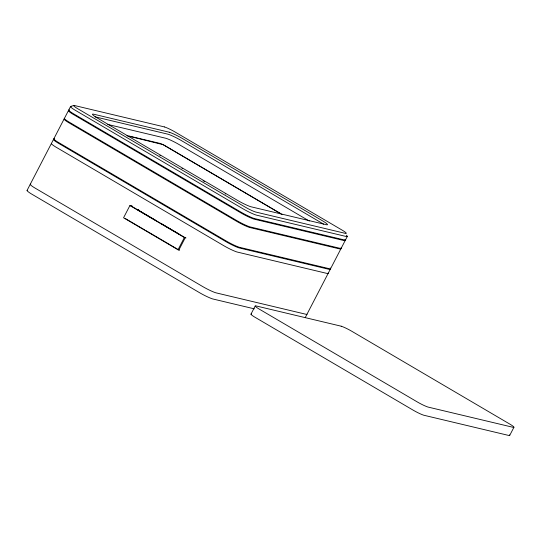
<?xml version="1.0" encoding="UTF-8"?>
<svg xmlns="http://www.w3.org/2000/svg" width="541" height="541" viewBox="0 0 541 541"><rect width="100%" height="100%" fill="white"/><g stroke="black" fill="none" stroke-linecap="round" stroke-linejoin="round"><path stroke-width="0.81" d="M27.05 190.459L70.526 106.584M132.329 206.121L129.908 205.546L123.558 217.786L178.016 249.773L179.632 250.158M178.016 249.773L184.366 237.526L185.982 237.912M250.963 314.165L255.196 306.003M305.252 317.574L347.322 236.417M509.717 435.404L513.95 427.241M70.688 106.428L73.772 105.475M95.088 116.836L168.163 134.242A11.571 1.332 27.4 0 1 181.215 140.477L322.355 223.392A11.571 1.332 27.4 0 1 323.565 224.163M107.754 124.437L166.046 138.32A11.571 1.332 27.4 0 1 179.098 144.555L309.33 221.059M129.069 136.048L160.292 143.473M127.007 135.737L163.024 144.643L282.023 214.5M138.814 209.881L137.231 209.509L155.382 220.167M254.317 308.843L212.552 298.903A11.571 1.332 27.4 0 1 199.501 292.661L31.128 193.759A11.571 1.332 27.4 0 1 27.206 190.304M203.085 180.85L203.43 181.012M159.865 155.429L160.217 155.605M225.212 193.806L225.57 193.982M181.999 168.4L182.358 168.582M204.14 181.377L204.484 181.566M280.617 213.573L165.512 145.969A4.626 0.534 27.4 0 0 160.718 143.622M160.826 223.365L178.983 234.03M130.78 205.749L185.238 237.736L178.888 249.983L170.178 244.863M129.908 205.546L184.366 237.526M125.16 218.422L144.765 229.939M145.407 230.283L169.732 244.566M509.365 434.856A9.258 1.062 27.4 0 1 508.75 435.451L423.691 415.204A9.258 1.062 27.4 0 1 413.25 410.213L254.229 316.803A9.258 1.062 27.4 0 1 251.416 314.023M307.017 314.172A11.571 1.332 27.4 0 1 305.807 314.226L215.724 292.776A11.571 1.332 27.4 0 1 202.672 286.541L34.306 187.639A11.571 1.332 27.4 0 1 30.79 184.163M346.294 235.207A11.571 1.332 27.4 0 1 346.112 236.471L256.028 215.027A11.571 1.332 27.4 0 1 242.977 208.785L74.611 109.884A11.571 1.332 27.4 0 1 71.094 106.408M344.766 239.805A11.571 1.332 27.4 0 1 343.995 240.556L253.918 219.105A11.571 1.332 27.4 0 1 240.86 212.87L72.494 113.962A11.571 1.332 27.4 0 1 68.978 110.492M340.431 248.177A11.571 1.332 27.4 0 1 339.66 248.921L249.577 227.47A11.571 1.332 27.4 0 1 236.525 221.235L68.152 122.334A11.571 1.332 27.4 0 1 64.643 118.858M345.429 239.602A11.571 1.332 27.4 0 1 344.313 239.94L254.229 218.496A11.571 1.332 27.4 0 1 241.178 212.255L72.812 113.353A11.571 1.332 27.4 0 1 69.295 109.877M330.294 269.269A11.571 1.332 27.4 0 1 329.077 269.33L239 247.879A11.571 1.332 27.4 0 1 225.942 241.644L57.576 142.736A11.571 1.332 27.4 0 1 54.059 139.267M341.094 247.967A11.571 1.332 27.4 0 1 339.978 248.312L249.895 226.862A11.571 1.332 27.4 0 1 236.843 220.627L68.47 121.718A11.571 1.332 27.4 0 1 64.548 118.263M328.083 273.07A11.571 1.332 27.4 0 1 326.967 273.415L236.884 251.964A11.571 1.332 27.4 0 1 223.832 245.722L55.459 146.821A11.571 1.332 27.4 0 1 51.537 143.365M330.166 267.971A11.571 1.332 27.4 0 1 329.395 268.715L239.318 247.271A11.571 1.332 27.4 0 1 226.26 241.029L57.894 142.127A11.571 1.332 27.4 0 1 54.377 138.652M164.518 126.946L74.611 105.549A9.258 1.062 27.4 0 0 76.91 108.234L245.005 206.98A9.258 1.062 27.4 0 0 255.447 211.964L345.354 233.367A9.258 1.062 27.4 0 0 343.062 230.676L174.959 131.936A9.258 1.062 27.4 0 0 164.518 126.946M169.218 132.2L93.688 114.205A11.571 1.332 27.4 0 0 96.555 117.566L237.688 200.481A11.571 1.332 27.4 0 0 250.747 206.716L326.284 224.704A11.571 1.332 27.4 0 0 323.417 221.35L182.276 138.435A11.571 1.332 27.4 0 0 169.218 132.2M341.222 326.203L256.163 305.956A9.258 1.062 27.4 0 0 258.456 308.64L417.476 402.051A9.258 1.062 27.4 0 0 427.924 407.042L512.983 427.289A9.258 1.062 27.4 0 0 510.684 424.604L351.664 331.193A9.258 1.062 27.4 0 0 341.222 326.203"/></g></svg>
